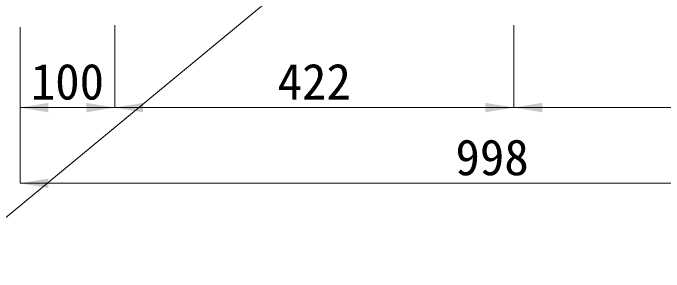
# Model space of a CAD drawing. Units: millimetres at full size. Extents: x -36174 to -11409, y 24892 to 47415.
# Drawn here: x -18106 to -17418, y 27200 to 27473 of the extents above; entities that cross this region are included whole.
import ezdxf
from ezdxf.enums import TextEntityAlignment as Align

# ---------------------------------------------------------------- set-up
doc = ezdxf.new("R2010")
doc.units = ezdxf.units.MM
doc.header["$LTSCALE"] = 30
doc.layers.add('寸法線', color=7, linetype='Continuous', lineweight=9)
doc.styles.add('ＭＳ ゴシック', font='')
doc.styles.get('ＭＳ ゴシック').set_extended_font_data('MS Gothic')

# ---------------------------------------------------------------- blocks, each defined once
blk = doc.blocks.new('filled_arrow')
at = {"color": 0, "linetype": 'Continuous', "lineweight": -2}
blk.add_solid([(7.5, 1.25), (0, 0), (7.5, -1.25)], dxfattribs=at)

msp = doc.modelspace()

# ---------------------------------------------------------------- linework, layer by layer
at = {"layer": '寸法線'}
for p, q in [((-17998.92, 27460.61), (-17998.92, 27373.34)), ((-17998.92, 27460.61), (-17998.92, 27373.34)), ((-17576.92, 27460.61), (-17576.92, 27373.34)), ((-17576.92, 27460.61), (-17576.92, 27373.34)), ((-18098.92, 27458.34), (-18098.92, 27293.34)), ((-18098.92, 27458.34), (-18098.92, 27373.34)), ((-18098.92, 27373.34), (-17998.92, 27373.34)), ((-17998.92, 27373.34), (-17576.92, 27373.34)), ((-17576.92, 27373.34), (-17100.92, 27373.34)), ((-18098.92, 27293.34), (-17100.92, 27293.34))]:
    msp.add_line(p, q, dxfattribs=at)
msp.add_lwpolyline([(-17837.88, 27485.61), (-18183.92, 27199.57), (-18957.17, 27199.57)], dxfattribs=at)

# ---------------------------------------------------------------- block references
at = {"layer": '寸法線', "xscale": 4, "yscale": 4}
for p in [(-18098.92, 27373.34), (-17998.92, 27373.34), (-17576.92, 27373.34), (-18098.92, 27293.34)]:
    msp.add_blockref('filled_arrow', p, dxfattribs=at)
at = {"layer": '寸法線', "xscale": 4, "yscale": 4, "rotation": 180}
for p in [(-17998.92, 27373.34), (-17576.92, 27373.34)]:
    msp.add_blockref('filled_arrow', p, dxfattribs=at)

# ---------------------------------------------------------------- texts
at = {"layer": '寸法線', "style": 'ＭＳ ゴシック'}
for s, p in [('100', (-18048.92, 27400.84)), ('422', (-17787.92, 27400.84)), ('998', (-17599.92, 27320.84))]:
    msp.add_text(s, height=37.98, dxfattribs=at).set_placement(p, align=Align.MIDDLE_CENTER)

doc.saveas('drawing.dxf')
